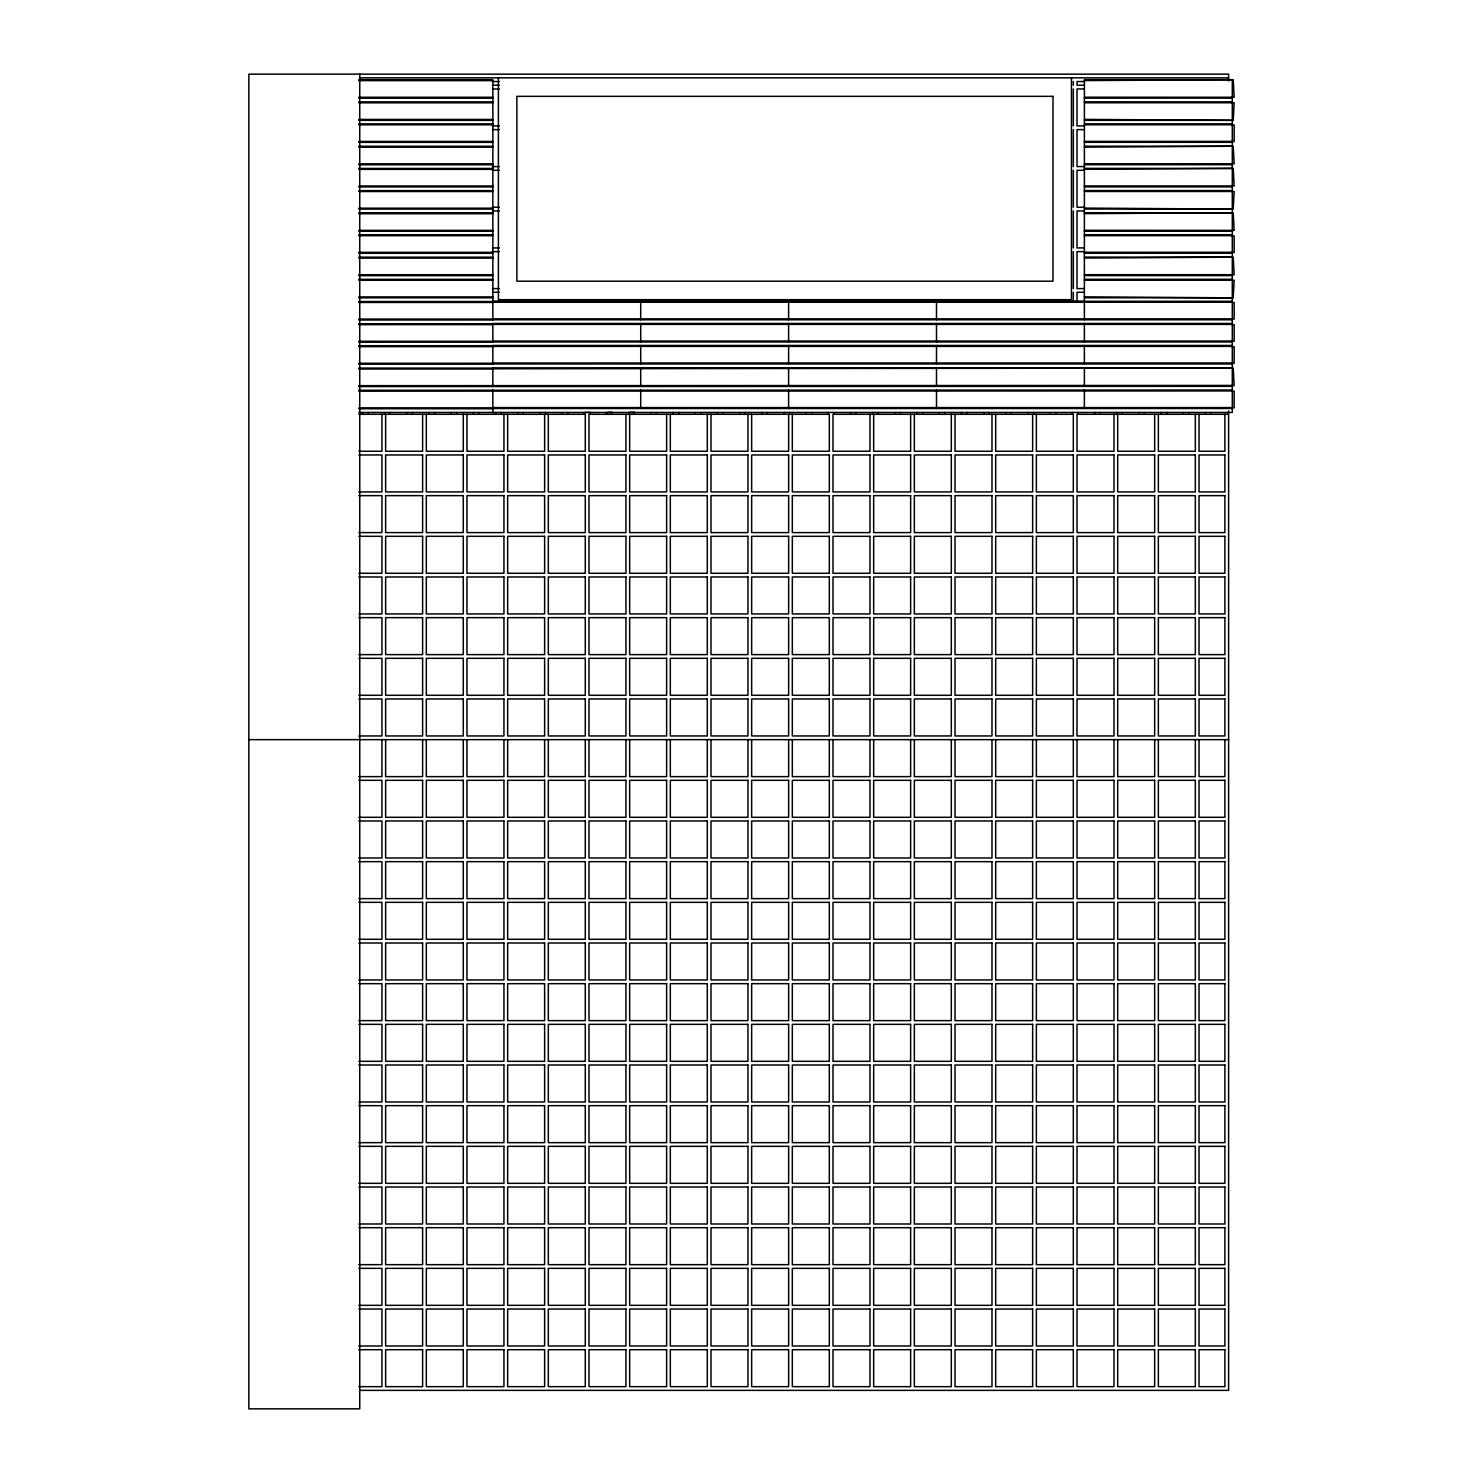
<?xml version="1.0" encoding="UTF-8"?>
<svg xmlns="http://www.w3.org/2000/svg" width="1483" height="1483" viewBox="0 0 1483 1483"><rect width="100%" height="100%" fill="white"/><g stroke="black" fill="none" stroke-linecap="round" stroke-linejoin="round"><path stroke-width="1.5" d="M1232.299 102.809L1234.153 102.809L1233.226 120.364L1084.407 119.4M1232.299 124.98L1234.153 124.98L1234.153 141.627L1232.299 141.627M1232.299 191.529L1234.153 191.529L1233.226 209.103L1084.407 208.102M1232.317 235.908L1234.153 235.908L1234.153 252.536L1232.317 252.536M1232.299 280.268L1234.153 280.268L1233.226 297.842L1084.407 296.841M1232.317 302.458L1234.153 302.458L1234.153 319.086L1232.317 319.086M1232.299 324.629L1234.153 324.629L1234.153 341.275L1232.299 341.275M1232.299 346.818L1234.153 346.818L1234.153 363.465L1232.299 363.465M1232.317 391.178L1234.153 391.178L1234.153 407.825L1232.317 407.825M589.9 412.441L589.9 414.295M368.081 412.459L368.081 414.295M362.538 414.295L362.538 412.441M390.251 412.441L390.251 414.295M412.441 412.441L412.441 414.295M406.898 414.295L406.898 412.441M434.63 412.441L434.63 414.295M429.088 414.295L429.088 412.441M456.801 412.441L456.801 414.295M451.258 414.295L451.258 412.441M478.99 412.441L478.99 414.295M473.448 414.295L473.448 412.441M501.18 412.441L501.18 414.295M495.637 414.295L495.637 412.441M523.351 412.441L523.351 414.295M517.808 414.295L517.808 412.441M545.54 412.441L545.54 414.295L585.284 414.295L585.284 451.258L548.321 451.258L548.321 414.295M539.997 414.295L539.997 412.441M567.729 412.441L567.729 414.295M562.187 414.295L562.187 412.441M584.358 414.295L584.358 412.441M612.09 412.441L612.09 414.295M606.547 414.295L606.547 412.441M634.279 412.441L634.279 414.295M656.45 412.441L656.45 414.295M650.926 414.295L650.926 412.441M678.639 412.441L678.639 414.295M673.097 414.295L673.097 412.441M700.829 412.459L700.829 414.295M695.286 414.295L695.286 412.441M723 412.441L723 414.295M717.475 414.295L717.475 412.459M745.189 412.441L745.189 414.295M739.646 414.295L739.646 412.441M767.378 412.441L767.378 414.295M761.836 414.295L761.836 412.441M789.568 412.441L789.568 414.295L829.312 414.295L829.312 451.258L792.33 451.258L792.33 414.295M784.006 414.295L784.006 412.441M811.739 412.441L811.739 414.295M806.196 414.295L806.196 412.441M833.928 412.441L833.928 414.295M828.385 414.295L828.385 412.441M856.117 412.441L856.117 414.295M850.556 414.295L850.556 412.441M878.307 412.441L878.307 414.295M900.478 412.441L900.478 414.295M894.935 414.295L894.935 412.441M922.667 412.441L922.667 414.295M917.106 414.295L917.106 412.441M944.838 412.441L944.838 414.295M939.295 414.295L939.295 412.441M967.027 412.441L967.027 414.295M961.485 414.295L961.485 412.441M989.198 412.441L989.198 414.295M983.674 414.295L983.674 412.441M1011.387 412.441L1011.387 414.295M1005.845 414.295L1005.845 412.441M1033.577 412.459L1033.577 414.295L1073.321 414.295L1073.321 451.258L1036.357 451.258L1036.357 414.295M1028.034 414.295L1028.034 412.441M1055.748 412.441L1055.748 414.295M1050.224 414.295L1050.224 412.459M1077.937 412.441L1077.937 414.295M1072.394 414.295L1072.394 412.441M1100.126 412.441L1100.126 414.295M1094.584 414.295L1094.584 412.441M1122.316 412.441L1122.316 414.295M1144.505 412.441L1144.505 414.295M1138.944 414.295L1138.944 412.441M1166.676 412.441L1166.676 414.295M1161.133 414.295L1161.133 412.441M1188.865 412.441L1188.865 414.295M1183.304 414.295L1183.304 412.441M1211.055 412.441L1211.055 414.295M1205.494 414.295L1205.494 412.441M585.284 412.441L589.752 412.441M607.604 412.385L612.071 412.367M629.923 412.311L634.39 412.311M359.757 77.839L1228.61 77.839M358.83 79.693L492.857 79.693L492.857 319.976L358.83 320.013M358.83 80.62L492.857 80.62M1084.407 80.583L1233.226 79.693L1234.153 97.266L1084.407 97.211M492.393 81.546L499.326 81.546M1083.943 81.546L1077.01 81.546L1077.01 85.235L1083.943 85.235M492.393 85.235L499.326 85.235M492.393 88.943L499.326 88.943M1083.943 88.943L1077.01 88.943L1077.01 125.907L1083.943 125.907M358.83 97.266L492.857 97.266M358.83 98.175L492.857 98.175M1084.407 98.138L1232.299 98.138M358.83 101.882L492.857 101.882M1084.407 101.826L1232.299 101.826M358.83 102.809L492.857 102.809M1084.407 102.753L1232.299 102.753M358.83 119.437L492.857 119.437M358.83 120.364L492.857 120.364M1084.407 120.327L1232.299 120.327M358.83 123.868L492.857 123.868M1084.407 123.831L1232.299 123.831M358.83 124.794L492.857 124.794M1084.407 124.757L1232.299 124.757M492.393 125.907L499.326 125.907M492.393 129.614L499.326 129.614M1083.943 129.614L1077.01 129.614L1077.01 166.578L1083.943 166.578M358.83 141.441L492.857 141.441M1084.407 141.386L1232.299 141.386M358.83 142.349L492.857 142.349M1084.407 142.312L1232.299 142.312M1084.425 146.224L1232.299 146.224M358.83 146.261L492.857 146.261M1084.425 147.151L1233.226 146.242L1234.153 163.816L1084.425 163.779M358.83 147.188L492.857 147.188M358.83 163.834L492.857 163.834M358.83 164.761L492.857 164.761M1084.425 164.706L1232.299 164.706M492.393 166.578L499.326 166.578M358.83 168.432L492.857 168.432M1084.407 168.376L1232.299 168.376M358.83 169.359L492.857 169.359M1084.407 169.303L1233.226 168.432L1234.153 185.987L1232.299 185.987M492.393 170.285L499.326 170.285M1083.943 170.285L1077.01 170.285L1077.01 207.249L1083.943 207.249M358.83 185.987L492.857 185.987M1084.407 185.95L1232.299 185.95M358.83 186.914L492.857 186.914M1084.407 186.877L1232.299 186.877M358.83 190.621L492.857 190.621M1084.407 190.547L1232.299 190.547M358.83 191.529L492.857 191.529M1084.407 191.474L1232.299 191.474M492.393 207.249L499.326 207.249M358.83 208.176L492.857 208.176M358.83 209.103L492.857 209.103M1084.407 209.029L1232.299 209.029M492.393 210.957L499.326 210.957M1083.943 210.957L1077.01 210.957L1077.01 247.921L1083.943 247.921M358.83 212.792L492.857 212.792M1084.407 212.736L1232.299 212.736M358.83 213.719L492.857 213.719M1084.407 213.645L1233.226 212.792L1234.153 230.366L1084.407 230.291M358.83 230.366L492.857 230.366M358.83 231.274L492.857 231.274M1084.407 231.218L1232.299 231.218M358.83 234.796L492.857 234.796M1084.407 234.722L1232.299 234.722M358.83 235.704L492.857 235.704M1084.407 235.649L1232.299 235.649M492.393 247.921L499.326 247.921M492.393 251.609L499.326 251.609M1083.943 251.609L1077.01 251.609L1077.01 288.592L1083.943 288.592M358.83 252.351L492.857 252.351M1084.407 252.277L1232.299 252.277M358.83 253.278L492.857 253.278M1084.407 253.204L1232.299 253.204M1084.425 257.115L1232.299 257.115M358.83 257.189L492.857 257.189M1084.425 258.042L1233.226 257.171L1234.153 274.726L1232.299 274.726M358.83 258.116L492.857 258.116M358.83 274.744L492.857 274.744M1084.425 274.689L1232.299 274.689M358.83 275.671L492.857 275.671M1084.425 275.597L1232.299 275.597M358.83 279.342L492.857 279.342M1084.407 279.286L1232.299 279.286M358.83 280.268L492.857 280.268M1084.407 280.213L1232.299 280.213M492.393 288.592L499.326 288.592M492.393 292.281L499.326 292.281M1083.943 292.281L1077.01 292.281L1077.01 301.531M358.83 296.915L492.857 296.915M358.83 297.823L492.857 297.823M1084.407 297.768L1232.299 297.768M492.819 301.29L1232.262 301.29M358.83 301.531L1084.407 301.531M492.819 302.217L1232.262 302.217M358.83 302.458L492.857 302.458M492.819 318.845L1232.262 318.845M358.83 319.086L492.857 319.086M492.819 319.772L1232.262 319.772M1232.262 323.479L492.819 323.479L492.857 342.165L358.83 342.202M358.83 323.72L492.857 323.72M492.819 324.388L1232.262 324.388M358.83 324.629L492.857 324.629M492.819 341.034L1232.262 341.034M358.83 341.275L492.857 341.275M492.819 341.961L1232.262 341.961M1232.262 345.465L492.819 345.465L492.857 364.151L358.83 364.188M358.83 345.706L492.857 345.706M492.819 346.392L1232.262 346.392M358.83 346.633L492.857 346.633M492.819 363.02L1232.262 363.02M358.83 363.261L492.857 363.261M492.819 363.947L1232.262 363.947M1232.262 367.858L492.819 367.858L492.857 386.562M358.83 368.099L492.857 368.099M492.819 368.785L1233.226 368.081L1234.153 385.654L1232.299 385.654M358.83 369.026L492.857 369.026M358.83 385.673L1232.262 385.432M358.83 386.581L1232.262 386.34M358.83 390.27L1232.262 390.029M358.83 391.178L1232.262 390.937M492.819 407.584L1232.262 407.584M358.83 407.825L492.857 407.825M492.819 408.511L1232.262 408.511M358.83 408.752L492.857 408.752M358.867 412.441L1232.299 412.441L1232.299 79.674L1084.407 79.656L1084.37 319.735M358.83 414.295L384.709 414.295L384.709 412.459M358.83 451.258L381.947 451.258L381.947 414.295M358.83 454.966L381.947 454.966L381.947 491.93L358.83 491.93M358.83 495.637L381.947 495.637L381.947 532.601L358.83 532.601M358.83 536.308L381.947 536.308L381.947 573.272L358.83 573.272M358.83 576.98L381.947 576.98L381.947 613.943L358.83 613.943M358.83 617.651L381.947 617.651L381.947 654.615L358.83 654.615M358.83 658.304L381.947 658.304L381.947 695.286L358.83 695.286M358.83 698.975L381.947 698.975L381.947 735.957L358.83 735.957M248.847 739.646L1228.61 739.646M358.83 776.629L381.947 776.629L381.947 739.646M358.83 780.318L381.947 780.318L381.947 817.3L358.83 817.3M358.83 820.989L381.947 820.989L381.947 857.971L358.83 857.971M358.83 861.66L381.947 861.66L381.947 898.624L358.83 898.624M358.83 902.331L381.947 902.331L381.947 939.295L358.83 939.295M358.83 943.003L381.947 943.003L381.947 979.966L358.83 979.966M358.83 983.674L381.947 983.674L381.947 1020.638L358.83 1020.638M358.83 1024.345L381.947 1024.345L381.947 1061.309L358.83 1061.309M358.83 1065.016L381.947 1065.016L381.947 1101.98L358.83 1101.98M358.83 1105.669L381.947 1105.669L381.947 1142.651L358.83 1142.651M358.83 1146.34L381.947 1146.34L381.947 1183.323L358.83 1183.323M358.83 1187.012L381.947 1187.012L381.947 1223.994L358.83 1223.994M358.83 1227.683L381.947 1227.683L381.947 1264.665L358.83 1264.665M358.83 1268.354L381.947 1268.354L381.947 1305.337L358.83 1305.337M358.83 1309.026L381.947 1309.026L381.947 1345.989L358.83 1345.989M358.83 1349.697L381.947 1349.697L381.947 1386.661L358.83 1386.661M359.813 1390.368L1228.61 1390.368L1228.61 411.069M1227.683 412.441L1227.683 414.295L1117.681 414.295L1117.681 451.258L1154.664 451.258L1154.664 414.295M1116.773 412.441L1116.773 414.295L1077.01 414.295L1077.01 451.258L1113.993 451.258L1113.993 414.295M872.745 412.441L872.745 414.295L833.001 414.295L833.001 451.258L869.983 451.258L869.983 414.295M628.736 412.441L628.736 414.295L588.992 414.295L588.992 451.258L625.956 451.258L625.956 414.295M1228.61 81.083L1228.61 74.15L248.847 74.15L248.847 1408.85L359.757 1408.85L359.757 74.15M1224.902 414.295L1224.902 451.258L1199.024 451.258L1199.024 414.295M1224.902 739.646L1224.902 776.629L1199.024 776.629L1199.024 739.646M1195.335 414.295L1195.335 451.258L1158.353 451.258L1158.353 414.295M1195.335 739.646L1195.335 776.629L1158.353 776.629L1158.353 739.646M1154.664 739.646L1154.664 776.629L1117.681 776.629L1117.681 739.646M1113.993 739.646L1113.993 776.629L1077.01 776.629L1077.01 739.646M1084.37 323.498L1084.37 341.924M1084.37 345.502L1084.37 363.91M1084.388 367.895L1084.388 386.322M1084.37 390.048L1084.37 408.474M1073.321 81.546L1073.321 85.235M1073.321 88.943L1073.321 125.907M1073.321 129.614L1073.321 166.578M1073.321 170.285L1073.321 207.249M1073.321 210.957L1073.321 247.921M1073.321 251.609L1073.321 288.592M1073.321 292.281L1073.321 301.531M1073.321 739.646L1073.321 776.629L1036.357 776.629L1036.357 739.646M1071.467 77.839L1071.467 299.677L498.399 299.677L498.399 77.839M1032.65 739.646L1032.65 776.629L995.686 776.629L995.686 739.646M995.686 414.295L995.686 451.258L1032.65 451.258L1032.65 414.295L873.672 414.295L873.672 451.258L910.636 451.258L910.636 414.295M991.979 414.295L991.979 451.258L955.015 451.258L955.015 414.295M991.979 739.646L991.979 776.629L955.015 776.629L955.015 739.646M951.307 414.295L951.307 451.258L914.344 451.258L914.344 414.295M951.307 739.646L951.307 776.629L914.344 776.629L914.344 739.646M936.496 301.327L936.496 319.735M936.496 323.498L936.496 341.924M936.496 345.502L936.496 363.91M936.496 367.895L936.496 386.322M936.496 390.048L936.496 408.474M910.636 739.646L910.636 776.629L873.672 776.629L873.672 739.646M869.983 739.646L869.983 776.629L833.001 776.629L833.001 739.646M829.312 739.646L829.312 776.629L792.33 776.629L792.33 739.646M788.604 301.327L788.604 319.735M788.604 323.498L788.604 341.924M788.604 345.502L788.604 363.91M788.604 367.895L788.604 386.322M788.604 390.048L788.604 408.474M788.641 739.646L788.641 776.629L751.659 776.629L751.659 739.646M751.659 414.295L751.659 451.258L788.641 451.258L788.641 414.295L629.663 414.295L629.663 451.258L666.627 451.258L666.627 414.295M747.97 414.295L747.97 451.258L710.987 451.258L710.987 414.295M747.97 739.646L747.97 776.629L710.987 776.629L710.987 739.646M707.298 414.295L707.298 451.258L670.316 451.258L670.316 414.295M707.298 739.646L707.298 776.629L670.316 776.629L670.316 739.646M666.627 739.646L666.627 776.629L629.663 776.629L629.663 739.646M640.712 301.327L640.712 319.735M640.712 323.498L640.712 341.924M640.712 345.502L640.712 363.91M640.712 367.895L640.712 386.322M640.712 390.048L640.712 408.474M625.956 739.646L625.956 776.629L588.992 776.629L588.992 739.646M585.284 739.646L585.284 776.629L548.321 776.629L548.321 739.646M544.613 739.646L544.613 776.629L507.649 776.629L507.649 739.646M507.649 414.295L507.649 451.258L544.613 451.258L544.613 414.295L385.636 414.295L385.636 451.258L422.618 451.258L422.618 414.295M503.942 414.295L503.942 451.258L466.978 451.258L466.978 414.295M503.942 739.646L503.942 776.629L466.978 776.629L466.978 739.646M492.819 390.048L492.857 412.645M463.271 414.295L463.271 451.258L426.307 451.258L426.307 414.295M463.271 739.646L463.271 776.629L426.307 776.629L426.307 739.646M422.618 739.646L422.618 776.629L385.636 776.629L385.636 739.646M1052.986 96.339L516.881 96.339L516.881 281.195L1052.986 281.195L1052.986 96.339M422.618 454.966L385.636 454.966L385.636 491.93L422.618 491.93L422.618 454.966M463.271 454.966L426.307 454.966L426.307 491.93L463.271 491.93L463.271 454.966M503.942 454.966L466.978 454.966L466.978 491.93L503.942 491.93L503.942 454.966M544.613 454.966L507.649 454.966L507.649 491.93L544.613 491.93L544.613 454.966M585.284 454.966L548.321 454.966L548.321 491.93L585.284 491.93L585.284 454.966M625.956 454.966L588.992 454.966L588.992 491.93L625.956 491.93L625.956 454.966M666.627 454.966L629.663 454.966L629.663 491.93L666.627 491.93L666.627 454.966M707.298 454.966L670.316 454.966L670.316 491.93L707.298 491.93L707.298 454.966M747.97 454.966L710.987 454.966L710.987 491.93L747.97 491.93L747.97 454.966M788.641 454.966L751.659 454.966L751.659 491.93L788.641 491.93L788.641 454.966M829.312 454.966L792.33 454.966L792.33 491.93L829.312 491.93L829.312 454.966M869.983 454.966L833.001 454.966L833.001 491.93L869.983 491.93L869.983 454.966M910.636 454.966L873.672 454.966L873.672 491.93L910.636 491.93L910.636 454.966M951.307 454.966L914.344 454.966L914.344 491.93L951.307 491.93L951.307 454.966M991.979 454.966L955.015 454.966L955.015 491.93L991.979 491.93L991.979 454.966M1032.65 454.966L995.686 454.966L995.686 491.93L1032.65 491.93L1032.65 454.966M1073.321 454.966L1036.357 454.966L1036.357 491.93L1073.321 491.93L1073.321 454.966M1113.993 454.966L1077.01 454.966L1077.01 491.93L1113.993 491.93L1113.993 454.966M1154.664 454.966L1117.681 454.966L1117.681 491.93L1154.664 491.93L1154.664 454.966M1195.335 454.966L1158.353 454.966L1158.353 491.93L1195.335 491.93L1195.335 454.966M1224.902 454.966L1199.024 454.966L1199.024 491.93L1224.902 491.93L1224.902 454.966M422.618 495.637L385.636 495.637L385.636 532.601L422.618 532.601L422.618 495.637M463.271 495.637L426.307 495.637L426.307 532.601L463.271 532.601L463.271 495.637M503.942 495.637L466.978 495.637L466.978 532.601L503.942 532.601L503.942 495.637M544.613 495.637L507.649 495.637L507.649 532.601L544.613 532.601L544.613 495.637M585.284 495.637L548.321 495.637L548.321 532.601L585.284 532.601L585.284 495.637M625.956 495.637L588.992 495.637L588.992 532.601L625.956 532.601L625.956 495.637M666.627 495.637L629.663 495.637L629.663 532.601L666.627 532.601L666.627 495.637M707.298 495.637L670.316 495.637L670.316 532.601L707.298 532.601L707.298 495.637M747.97 495.637L710.987 495.637L710.987 532.601L747.97 532.601L747.97 495.637M788.641 495.637L751.659 495.637L751.659 532.601L788.641 532.601L788.641 495.637M829.312 495.637L792.33 495.637L792.33 532.601L829.312 532.601L829.312 495.637M869.983 495.637L833.001 495.637L833.001 532.601L869.983 532.601L869.983 495.637M910.636 495.637L873.672 495.637L873.672 532.601L910.636 532.601L910.636 495.637M951.307 495.637L914.344 495.637L914.344 532.601L951.307 532.601L951.307 495.637M991.979 495.637L955.015 495.637L955.015 532.601L991.979 532.601L991.979 495.637M1032.65 495.637L995.686 495.637L995.686 532.601L1032.65 532.601L1032.65 495.637M1073.321 495.637L1036.357 495.637L1036.357 532.601L1073.321 532.601L1073.321 495.637M1113.993 495.637L1077.01 495.637L1077.01 532.601L1113.993 532.601L1113.993 495.637M1154.664 495.637L1117.681 495.637L1117.681 532.601L1154.664 532.601L1154.664 495.637M1195.335 495.637L1158.353 495.637L1158.353 532.601L1195.335 532.601L1195.335 495.637M1224.902 495.637L1199.024 495.637L1199.024 532.601L1224.902 532.601L1224.902 495.637M422.618 536.308L385.636 536.308L385.636 573.272L422.618 573.272L422.618 536.308M463.271 536.308L426.307 536.308L426.307 573.272L463.271 573.272L463.271 536.308M503.942 536.308L466.978 536.308L466.978 573.272L503.942 573.272L503.942 536.308M544.613 536.308L507.649 536.308L507.649 573.272L544.613 573.272L544.613 536.308M585.284 536.308L548.321 536.308L548.321 573.272L585.284 573.272L585.284 536.308M625.956 536.308L588.992 536.308L588.992 573.272L625.956 573.272L625.956 536.308M666.627 536.308L629.663 536.308L629.663 573.272L666.627 573.272L666.627 536.308M707.298 536.308L670.316 536.308L670.316 573.272L707.298 573.272L707.298 536.308M747.97 536.308L710.987 536.308L710.987 573.272L747.97 573.272L747.97 536.308M788.641 536.308L751.659 536.308L751.659 573.272L788.641 573.272L788.641 536.308M829.312 536.308L792.33 536.308L792.33 573.272L829.312 573.272L829.312 536.308M869.983 536.308L833.001 536.308L833.001 573.272L869.983 573.272L869.983 536.308M910.636 536.308L873.672 536.308L873.672 573.272L910.636 573.272L910.636 536.308M951.307 536.308L914.344 536.308L914.344 573.272L951.307 573.272L951.307 536.308M991.979 536.308L955.015 536.308L955.015 573.272L991.979 573.272L991.979 536.308M1032.65 536.308L995.686 536.308L995.686 573.272L1032.65 573.272L1032.65 536.308M1073.321 536.308L1036.357 536.308L1036.357 573.272L1073.321 573.272L1073.321 536.308M1113.993 536.308L1077.01 536.308L1077.01 573.272L1113.993 573.272L1113.993 536.308M1154.664 536.308L1117.681 536.308L1117.681 573.272L1154.664 573.272L1154.664 536.308M1195.335 536.308L1158.353 536.308L1158.353 573.272L1195.335 573.272L1195.335 536.308M1224.902 536.308L1199.024 536.308L1199.024 573.272L1224.902 573.272L1224.902 536.308M422.618 576.98L385.636 576.98L385.636 613.943L422.618 613.943L422.618 576.98M463.271 576.98L426.307 576.98L426.307 613.943L463.271 613.943L463.271 576.98M503.942 576.98L466.978 576.98L466.978 613.943L503.942 613.943L503.942 576.98M544.613 576.98L507.649 576.98L507.649 613.943L544.613 613.943L544.613 576.98M585.284 576.98L548.321 576.98L548.321 613.943L585.284 613.943L585.284 576.98M625.956 576.98L588.992 576.98L588.992 613.943L625.956 613.943L625.956 576.98M666.627 576.98L629.663 576.98L629.663 613.943L666.627 613.943L666.627 576.98M707.298 576.98L670.316 576.98L670.316 613.943L707.298 613.943L707.298 576.98M747.97 576.98L710.987 576.98L710.987 613.943L747.97 613.943L747.97 576.98M788.641 576.98L751.659 576.98L751.659 613.943L788.641 613.943L788.641 576.98M829.312 576.98L792.33 576.98L792.33 613.943L829.312 613.943L829.312 576.98M869.983 576.98L833.001 576.98L833.001 613.943L869.983 613.943L869.983 576.98M910.636 576.98L873.672 576.98L873.672 613.943L910.636 613.943L910.636 576.98M951.307 576.98L914.344 576.98L914.344 613.943L951.307 613.943L951.307 576.98M991.979 576.98L955.015 576.98L955.015 613.943L991.979 613.943L991.979 576.98M1032.65 576.98L995.686 576.98L995.686 613.943L1032.65 613.943L1032.65 576.98M1073.321 576.98L1036.357 576.98L1036.357 613.943L1073.321 613.943L1073.321 576.98M1113.993 576.98L1077.01 576.98L1077.01 613.943L1113.993 613.943L1113.993 576.98M1154.664 576.98L1117.681 576.98L1117.681 613.943L1154.664 613.943L1154.664 576.98M1195.335 576.98L1158.353 576.98L1158.353 613.943L1195.335 613.943L1195.335 576.98M1224.902 576.98L1199.024 576.98L1199.024 613.943L1224.902 613.943L1224.902 576.98M422.618 617.651L385.636 617.651L385.636 654.615L422.618 654.615L422.618 617.651M463.271 617.651L426.307 617.651L426.307 654.615L463.271 654.615L463.271 617.651M503.942 617.651L466.978 617.651L466.978 654.615L503.942 654.615L503.942 617.651M544.613 617.651L507.649 617.651L507.649 654.615L544.613 654.615L544.613 617.651M585.284 617.651L548.321 617.651L548.321 654.615L585.284 654.615L585.284 617.651M625.956 617.651L588.992 617.651L588.992 654.615L625.956 654.615L625.956 617.651M666.627 617.651L629.663 617.651L629.663 654.615L666.627 654.615L666.627 617.651M707.298 617.651L670.316 617.651L670.316 654.615L707.298 654.615L707.298 617.651M747.97 617.651L710.987 617.651L710.987 654.615L747.97 654.615L747.97 617.651M788.641 617.651L751.659 617.651L751.659 654.615L788.641 654.615L788.641 617.651M829.312 617.651L792.33 617.651L792.33 654.615L829.312 654.615L829.312 617.651M869.983 617.651L833.001 617.651L833.001 654.615L869.983 654.615L869.983 617.651M910.636 617.651L873.672 617.651L873.672 654.615L910.636 654.615L910.636 617.651M951.307 617.651L914.344 617.651L914.344 654.615L951.307 654.615L951.307 617.651M991.979 617.651L955.015 617.651L955.015 654.615L991.979 654.615L991.979 617.651M1032.65 617.651L995.686 617.651L995.686 654.615L1032.65 654.615L1032.65 617.651M1073.321 617.651L1036.357 617.651L1036.357 654.615L1073.321 654.615L1073.321 617.651M1113.993 617.651L1077.01 617.651L1077.01 654.615L1113.993 654.615L1113.993 617.651M1154.664 617.651L1117.681 617.651L1117.681 654.615L1154.664 654.615L1154.664 617.651M1195.335 617.651L1158.353 617.651L1158.353 654.615L1195.335 654.615L1195.335 617.651M1224.902 617.651L1199.024 617.651L1199.024 654.615L1224.902 654.615L1224.902 617.651M422.618 658.304L385.636 658.304L385.636 695.286L422.618 695.286L422.618 658.304M463.271 658.304L426.307 658.304L426.307 695.286L463.271 695.286L463.271 658.304M503.942 658.304L466.978 658.304L466.978 695.286L503.942 695.286L503.942 658.304M544.613 658.304L507.649 658.304L507.649 695.286L544.613 695.286L544.613 658.304M585.284 658.304L548.321 658.304L548.321 695.286L585.284 695.286L585.284 658.304M625.956 658.304L588.992 658.304L588.992 695.286L625.956 695.286L625.956 658.304M666.627 658.304L629.663 658.304L629.663 695.286L666.627 695.286L666.627 658.304M707.298 658.304L670.316 658.304L670.316 695.286L707.298 695.286L707.298 658.304M747.97 658.304L710.987 658.304L710.987 695.286L747.97 695.286L747.97 658.304M788.641 658.304L751.659 658.304L751.659 695.286L788.641 695.286L788.641 658.304M829.312 658.304L792.33 658.304L792.33 695.286L829.312 695.286L829.312 658.304M869.983 658.304L833.001 658.304L833.001 695.286L869.983 695.286L869.983 658.304M910.636 658.304L873.672 658.304L873.672 695.286L910.636 695.286L910.636 658.304M951.307 658.304L914.344 658.304L914.344 695.286L951.307 695.286L951.307 658.304M991.979 658.304L955.015 658.304L955.015 695.286L991.979 695.286L991.979 658.304M1032.65 658.304L995.686 658.304L995.686 695.286L1032.65 695.286L1032.65 658.304M1073.321 658.304L1036.357 658.304L1036.357 695.286L1073.321 695.286L1073.321 658.304M1113.993 658.304L1077.01 658.304L1077.01 695.286L1113.993 695.286L1113.993 658.304M1154.664 658.304L1117.681 658.304L1117.681 695.286L1154.664 695.286L1154.664 658.304M1195.335 658.304L1158.353 658.304L1158.353 695.286L1195.335 695.286L1195.335 658.304M1224.902 658.304L1199.024 658.304L1199.024 695.286L1224.902 695.286L1224.902 658.304M422.618 698.975L385.636 698.975L385.636 735.957L422.618 735.957L422.618 698.975M463.271 698.975L426.307 698.975L426.307 735.957L463.271 735.957L463.271 698.975M503.942 698.975L466.978 698.975L466.978 735.957L503.942 735.957L503.942 698.975M544.613 698.975L507.649 698.975L507.649 735.957L544.613 735.957L544.613 698.975M585.284 698.975L548.321 698.975L548.321 735.957L585.284 735.957L585.284 698.975M625.956 698.975L588.992 698.975L588.992 735.957L625.956 735.957L625.956 698.975M666.627 698.975L629.663 698.975L629.663 735.957L666.627 735.957L666.627 698.975M707.298 698.975L670.316 698.975L670.316 735.957L707.298 735.957L707.298 698.975M747.97 698.975L710.987 698.975L710.987 735.957L747.97 735.957L747.97 698.975M788.641 698.975L751.659 698.975L751.659 735.957L788.641 735.957L788.641 698.975M829.312 698.975L792.33 698.975L792.33 735.957L829.312 735.957L829.312 698.975M869.983 698.975L833.001 698.975L833.001 735.957L869.983 735.957L869.983 698.975M910.636 698.975L873.672 698.975L873.672 735.957L910.636 735.957L910.636 698.975M951.307 698.975L914.344 698.975L914.344 735.957L951.307 735.957L951.307 698.975M991.979 698.975L955.015 698.975L955.015 735.957L991.979 735.957L991.979 698.975M1032.65 698.975L995.686 698.975L995.686 735.957L1032.65 735.957L1032.65 698.975M1073.321 698.975L1036.357 698.975L1036.357 735.957L1073.321 735.957L1073.321 698.975M1113.993 698.975L1077.01 698.975L1077.01 735.957L1113.993 735.957L1113.993 698.975M1154.664 698.975L1117.681 698.975L1117.681 735.957L1154.664 735.957L1154.664 698.975M1195.335 698.975L1158.353 698.975L1158.353 735.957L1195.335 735.957L1195.335 698.975M1224.902 698.975L1199.024 698.975L1199.024 735.957L1224.902 735.957L1224.902 698.975M422.618 780.318L385.636 780.318L385.636 817.3L422.618 817.3L422.618 780.318M463.271 780.318L426.307 780.318L426.307 817.3L463.271 817.3L463.271 780.318M503.942 780.318L466.978 780.318L466.978 817.3L503.942 817.3L503.942 780.318M544.613 780.318L507.649 780.318L507.649 817.3L544.613 817.3L544.613 780.318M585.284 780.318L548.321 780.318L548.321 817.3L585.284 817.3L585.284 780.318M625.956 780.318L588.992 780.318L588.992 817.3L625.956 817.3L625.956 780.318M666.627 780.318L629.663 780.318L629.663 817.3L666.627 817.3L666.627 780.318M707.298 780.318L670.316 780.318L670.316 817.3L707.298 817.3L707.298 780.318M747.97 780.318L710.987 780.318L710.987 817.3L747.97 817.3L747.97 780.318M788.641 780.318L751.659 780.318L751.659 817.3L788.641 817.3L788.641 780.318M829.312 780.318L792.33 780.318L792.33 817.3L829.312 817.3L829.312 780.318M869.983 780.318L833.001 780.318L833.001 817.3L869.983 817.3L869.983 780.318M910.636 780.318L873.672 780.318L873.672 817.3L910.636 817.3L910.636 780.318M951.307 780.318L914.344 780.318L914.344 817.3L951.307 817.3L951.307 780.318M991.979 780.318L955.015 780.318L955.015 817.3L991.979 817.3L991.979 780.318M1032.65 780.318L995.686 780.318L995.686 817.3L1032.65 817.3L1032.65 780.318M1073.321 780.318L1036.357 780.318L1036.357 817.3L1073.321 817.3L1073.321 780.318M1113.993 780.318L1077.01 780.318L1077.01 817.3L1113.993 817.3L1113.993 780.318M1154.664 780.318L1117.681 780.318L1117.681 817.3L1154.664 817.3L1154.664 780.318M1195.335 780.318L1158.353 780.318L1158.353 817.3L1195.335 817.3L1195.335 780.318M1224.902 780.318L1199.024 780.318L1199.024 817.3L1224.902 817.3L1224.902 780.318M422.618 820.989L385.636 820.989L385.636 857.971L422.618 857.971L422.618 820.989M463.271 820.989L426.307 820.989L426.307 857.971L463.271 857.971L463.271 820.989M503.942 820.989L466.978 820.989L466.978 857.971L503.942 857.971L503.942 820.989M544.613 820.989L507.649 820.989L507.649 857.971L544.613 857.971L544.613 820.989M585.284 820.989L548.321 820.989L548.321 857.971L585.284 857.971L585.284 820.989M625.956 820.989L588.992 820.989L588.992 857.971L625.956 857.971L625.956 820.989M666.627 820.989L629.663 820.989L629.663 857.971L666.627 857.971L666.627 820.989M707.298 820.989L670.316 820.989L670.316 857.971L707.298 857.971L707.298 820.989M747.97 820.989L710.987 820.989L710.987 857.971L747.97 857.971L747.97 820.989M788.641 820.989L751.659 820.989L751.659 857.971L788.641 857.971L788.641 820.989M829.312 820.989L792.33 820.989L792.33 857.971L829.312 857.971L829.312 820.989M869.983 820.989L833.001 820.989L833.001 857.971L869.983 857.971L869.983 820.989M910.636 820.989L873.672 820.989L873.672 857.971L910.636 857.971L910.636 820.989M951.307 820.989L914.344 820.989L914.344 857.971L951.307 857.971L951.307 820.989M991.979 820.989L955.015 820.989L955.015 857.971L991.979 857.971L991.979 820.989M1032.65 820.989L995.686 820.989L995.686 857.971L1032.65 857.971L1032.65 820.989M1073.321 820.989L1036.357 820.989L1036.357 857.971L1073.321 857.971L1073.321 820.989M1113.993 820.989L1077.01 820.989L1077.01 857.971L1113.993 857.971L1113.993 820.989M1154.664 820.989L1117.681 820.989L1117.681 857.971L1154.664 857.971L1154.664 820.989M1195.335 820.989L1158.353 820.989L1158.353 857.971L1195.335 857.971L1195.335 820.989M1224.902 820.989L1199.024 820.989L1199.024 857.971L1224.902 857.971L1224.902 820.989M422.618 861.66L385.636 861.66L385.636 898.624L422.618 898.624L422.618 861.66M463.271 861.66L426.307 861.66L426.307 898.624L463.271 898.624L463.271 861.66M503.942 861.66L466.978 861.66L466.978 898.624L503.942 898.624L503.942 861.66M544.613 861.66L507.649 861.66L507.649 898.624L544.613 898.624L544.613 861.66M585.284 861.66L548.321 861.66L548.321 898.624L585.284 898.624L585.284 861.66M625.956 861.66L588.992 861.66L588.992 898.624L625.956 898.624L625.956 861.66M666.627 861.66L629.663 861.66L629.663 898.624L666.627 898.624L666.627 861.66M707.298 861.66L670.316 861.66L670.316 898.624L707.298 898.624L707.298 861.66M747.97 861.66L710.987 861.66L710.987 898.624L747.97 898.624L747.97 861.66M788.641 861.66L751.659 861.66L751.659 898.624L788.641 898.624L788.641 861.66M829.312 861.66L792.33 861.66L792.33 898.624L829.312 898.624L829.312 861.66M869.983 861.66L833.001 861.66L833.001 898.624L869.983 898.624L869.983 861.66M910.636 861.66L873.672 861.66L873.672 898.624L910.636 898.624L910.636 861.66M951.307 861.66L914.344 861.66L914.344 898.624L951.307 898.624L951.307 861.66M991.979 861.66L955.015 861.66L955.015 898.624L991.979 898.624L991.979 861.66M1032.65 861.66L995.686 861.66L995.686 898.624L1032.65 898.624L1032.65 861.66M1073.321 861.66L1036.357 861.66L1036.357 898.624L1073.321 898.624L1073.321 861.66M1113.993 861.66L1077.01 861.66L1077.01 898.624L1113.993 898.624L1113.993 861.66M1154.664 861.66L1117.681 861.66L1117.681 898.624L1154.664 898.624L1154.664 861.66M1195.335 861.66L1158.353 861.66L1158.353 898.624L1195.335 898.624L1195.335 861.66M1224.902 861.66L1199.024 861.66L1199.024 898.624L1224.902 898.624L1224.902 861.66M422.618 902.331L385.636 902.331L385.636 939.295L422.618 939.295L422.618 902.331M463.271 902.331L426.307 902.331L426.307 939.295L463.271 939.295L463.271 902.331M503.942 902.331L466.978 902.331L466.978 939.295L503.942 939.295L503.942 902.331M544.613 902.331L507.649 902.331L507.649 939.295L544.613 939.295L544.613 902.331M585.284 902.331L548.321 902.331L548.321 939.295L585.284 939.295L585.284 902.331M625.956 902.331L588.992 902.331L588.992 939.295L625.956 939.295L625.956 902.331M666.627 902.331L629.663 902.331L629.663 939.295L666.627 939.295L666.627 902.331M707.298 902.331L670.316 902.331L670.316 939.295L707.298 939.295L707.298 902.331M747.97 902.331L710.987 902.331L710.987 939.295L747.97 939.295L747.97 902.331M788.641 902.331L751.659 902.331L751.659 939.295L788.641 939.295L788.641 902.331M829.312 902.331L792.33 902.331L792.33 939.295L829.312 939.295L829.312 902.331M869.983 902.331L833.001 902.331L833.001 939.295L869.983 939.295L869.983 902.331M910.636 902.331L873.672 902.331L873.672 939.295L910.636 939.295L910.636 902.331M951.307 902.331L914.344 902.331L914.344 939.295L951.307 939.295L951.307 902.331M991.979 902.331L955.015 902.331L955.015 939.295L991.979 939.295L991.979 902.331M1032.65 902.331L995.686 902.331L995.686 939.295L1032.65 939.295L1032.65 902.331M1073.321 902.331L1036.357 902.331L1036.357 939.295L1073.321 939.295L1073.321 902.331M1113.993 902.331L1077.01 902.331L1077.01 939.295L1113.993 939.295L1113.993 902.331M1154.664 902.331L1117.681 902.331L1117.681 939.295L1154.664 939.295L1154.664 902.331M1195.335 902.331L1158.353 902.331L1158.353 939.295L1195.335 939.295L1195.335 902.331M1224.902 902.331L1199.024 902.331L1199.024 939.295L1224.902 939.295L1224.902 902.331M422.618 943.003L385.636 943.003L385.636 979.966L422.618 979.966L422.618 943.003M463.271 943.003L426.307 943.003L426.307 979.966L463.271 979.966L463.271 943.003M503.942 943.003L466.978 943.003L466.978 979.966L503.942 979.966L503.942 943.003M544.613 943.003L507.649 943.003L507.649 979.966L544.613 979.966L544.613 943.003M585.284 943.003L548.321 943.003L548.321 979.966L585.284 979.966L585.284 943.003M625.956 943.003L588.992 943.003L588.992 979.966L625.956 979.966L625.956 943.003M666.627 943.003L629.663 943.003L629.663 979.966L666.627 979.966L666.627 943.003M707.298 943.003L670.316 943.003L670.316 979.966L707.298 979.966L707.298 943.003M747.97 943.003L710.987 943.003L710.987 979.966L747.97 979.966L747.97 943.003M788.641 943.003L751.659 943.003L751.659 979.966L788.641 979.966L788.641 943.003M829.312 943.003L792.33 943.003L792.33 979.966L829.312 979.966L829.312 943.003M869.983 943.003L833.001 943.003L833.001 979.966L869.983 979.966L869.983 943.003M910.636 943.003L873.672 943.003L873.672 979.966L910.636 979.966L910.636 943.003M951.307 943.003L914.344 943.003L914.344 979.966L951.307 979.966L951.307 943.003M991.979 943.003L955.015 943.003L955.015 979.966L991.979 979.966L991.979 943.003M1032.65 943.003L995.686 943.003L995.686 979.966L1032.65 979.966L1032.65 943.003M1073.321 943.003L1036.357 943.003L1036.357 979.966L1073.321 979.966L1073.321 943.003M1113.993 943.003L1077.01 943.003L1077.01 979.966L1113.993 979.966L1113.993 943.003M1154.664 943.003L1117.681 943.003L1117.681 979.966L1154.664 979.966L1154.664 943.003M1195.335 943.003L1158.353 943.003L1158.353 979.966L1195.335 979.966L1195.335 943.003M1224.902 943.003L1199.024 943.003L1199.024 979.966L1224.902 979.966L1224.902 943.003M422.618 983.674L385.636 983.674L385.636 1020.638L422.618 1020.638L422.618 983.674M463.271 983.674L426.307 983.674L426.307 1020.638L463.271 1020.638L463.271 983.674M503.942 983.674L466.978 983.674L466.978 1020.638L503.942 1020.638L503.942 983.674M544.613 983.674L507.649 983.674L507.649 1020.638L544.613 1020.638L544.613 983.674M585.284 983.674L548.321 983.674L548.321 1020.638L585.284 1020.638L585.284 983.674M625.956 983.674L588.992 983.674L588.992 1020.638L625.956 1020.638L625.956 983.674M666.627 983.674L629.663 983.674L629.663 1020.638L666.627 1020.638L666.627 983.674M707.298 983.674L670.316 983.674L670.316 1020.638L707.298 1020.638L707.298 983.674M747.97 983.674L710.987 983.674L710.987 1020.638L747.97 1020.638L747.97 983.674M788.641 983.674L751.659 983.674L751.659 1020.638L788.641 1020.638L788.641 983.674M829.312 983.674L792.33 983.674L792.33 1020.638L829.312 1020.638L829.312 983.674M869.983 983.674L833.001 983.674L833.001 1020.638L869.983 1020.638L869.983 983.674M910.636 983.674L873.672 983.674L873.672 1020.638L910.636 1020.638L910.636 983.674M951.307 983.674L914.344 983.674L914.344 1020.638L951.307 1020.638L951.307 983.674M991.979 983.674L955.015 983.674L955.015 1020.638L991.979 1020.638L991.979 983.674M1032.65 983.674L995.686 983.674L995.686 1020.638L1032.65 1020.638L1032.65 983.674M1073.321 983.674L1036.357 983.674L1036.357 1020.638L1073.321 1020.638L1073.321 983.674M1113.993 983.674L1077.01 983.674L1077.01 1020.638L1113.993 1020.638L1113.993 983.674M1154.664 983.674L1117.681 983.674L1117.681 1020.638L1154.664 1020.638L1154.664 983.674M1195.335 983.674L1158.353 983.674L1158.353 1020.638L1195.335 1020.638L1195.335 983.674M1224.902 983.674L1199.024 983.674L1199.024 1020.638L1224.902 1020.638L1224.902 983.674M422.618 1024.345L385.636 1024.345L385.636 1061.309L422.618 1061.309L422.618 1024.345M463.271 1024.345L426.307 1024.345L426.307 1061.309L463.271 1061.309L463.271 1024.345M503.942 1024.345L466.978 1024.345L466.978 1061.309L503.942 1061.309L503.942 1024.345M544.613 1024.345L507.649 1024.345L507.649 1061.309L544.613 1061.309L544.613 1024.345M585.284 1024.345L548.321 1024.345L548.321 1061.309L585.284 1061.309L585.284 1024.345M625.956 1024.345L588.992 1024.345L588.992 1061.309L625.956 1061.309L625.956 1024.345M666.627 1024.345L629.663 1024.345L629.663 1061.309L666.627 1061.309L666.627 1024.345M707.298 1024.345L670.316 1024.345L670.316 1061.309L707.298 1061.309L707.298 1024.345M747.97 1024.345L710.987 1024.345L710.987 1061.309L747.97 1061.309L747.97 1024.345M788.641 1024.345L751.659 1024.345L751.659 1061.309L788.641 1061.309L788.641 1024.345M829.312 1024.345L792.33 1024.345L792.33 1061.309L829.312 1061.309L829.312 1024.345M869.983 1024.345L833.001 1024.345L833.001 1061.309L869.983 1061.309L869.983 1024.345M910.636 1024.345L873.672 1024.345L873.672 1061.309L910.636 1061.309L910.636 1024.345M951.307 1024.345L914.344 1024.345L914.344 1061.309L951.307 1061.309L951.307 1024.345M991.979 1024.345L955.015 1024.345L955.015 1061.309L991.979 1061.309L991.979 1024.345M1032.65 1024.345L995.686 1024.345L995.686 1061.309L1032.65 1061.309L1032.65 1024.345M1073.321 1024.345L1036.357 1024.345L1036.357 1061.309L1073.321 1061.309L1073.321 1024.345M1113.993 1024.345L1077.01 1024.345L1077.01 1061.309L1113.993 1061.309L1113.993 1024.345M1154.664 1024.345L1117.681 1024.345L1117.681 1061.309L1154.664 1061.309L1154.664 1024.345M1195.335 1024.345L1158.353 1024.345L1158.353 1061.309L1195.335 1061.309L1195.335 1024.345M1224.902 1024.345L1199.024 1024.345L1199.024 1061.309L1224.902 1061.309L1224.902 1024.345M422.618 1065.016L385.636 1065.016L385.636 1101.98L422.618 1101.98L422.618 1065.016M463.271 1065.016L426.307 1065.016L426.307 1101.98L463.271 1101.98L463.271 1065.016M503.942 1065.016L466.978 1065.016L466.978 1101.98L503.942 1101.98L503.942 1065.016M544.613 1065.016L507.649 1065.016L507.649 1101.98L544.613 1101.98L544.613 1065.016M585.284 1065.016L548.321 1065.016L548.321 1101.98L585.284 1101.98L585.284 1065.016M625.956 1065.016L588.992 1065.016L588.992 1101.98L625.956 1101.98L625.956 1065.016M666.627 1065.016L629.663 1065.016L629.663 1101.98L666.627 1101.98L666.627 1065.016M707.298 1065.016L670.316 1065.016L670.316 1101.98L707.298 1101.98L707.298 1065.016M747.97 1065.016L710.987 1065.016L710.987 1101.98L747.97 1101.98L747.97 1065.016M788.641 1065.016L751.659 1065.016L751.659 1101.98L788.641 1101.98L788.641 1065.016M829.312 1065.016L792.33 1065.016L792.33 1101.98L829.312 1101.98L829.312 1065.016M869.983 1065.016L833.001 1065.016L833.001 1101.98L869.983 1101.98L869.983 1065.016M910.636 1065.016L873.672 1065.016L873.672 1101.98L910.636 1101.98L910.636 1065.016M951.307 1065.016L914.344 1065.016L914.344 1101.98L951.307 1101.98L951.307 1065.016M991.979 1065.016L955.015 1065.016L955.015 1101.98L991.979 1101.98L991.979 1065.016M1032.65 1065.016L995.686 1065.016L995.686 1101.98L1032.65 1101.98L1032.65 1065.016M1073.321 1065.016L1036.357 1065.016L1036.357 1101.98L1073.321 1101.98L1073.321 1065.016M1113.993 1065.016L1077.01 1065.016L1077.01 1101.98L1113.993 1101.98L1113.993 1065.016M1154.664 1065.016L1117.681 1065.016L1117.681 1101.98L1154.664 1101.98L1154.664 1065.016M1195.335 1065.016L1158.353 1065.016L1158.353 1101.98L1195.335 1101.98L1195.335 1065.016M1224.902 1065.016L1199.024 1065.016L1199.024 1101.98L1224.902 1101.98L1224.902 1065.016M422.618 1105.669L385.636 1105.669L385.636 1142.651L422.618 1142.651L422.618 1105.669M463.271 1105.669L426.307 1105.669L426.307 1142.651L463.271 1142.651L463.271 1105.669M503.942 1105.669L466.978 1105.669L466.978 1142.651L503.942 1142.651L503.942 1105.669M544.613 1105.669L507.649 1105.669L507.649 1142.651L544.613 1142.651L544.613 1105.669M585.284 1105.669L548.321 1105.669L548.321 1142.651L585.284 1142.651L585.284 1105.669M625.956 1105.669L588.992 1105.669L588.992 1142.651L625.956 1142.651L625.956 1105.669M666.627 1105.669L629.663 1105.669L629.663 1142.651L666.627 1142.651L666.627 1105.669M707.298 1105.669L670.316 1105.669L670.316 1142.651L707.298 1142.651L707.298 1105.669M747.97 1105.669L710.987 1105.669L710.987 1142.651L747.97 1142.651L747.97 1105.669M788.641 1105.669L751.659 1105.669L751.659 1142.651L788.641 1142.651L788.641 1105.669M829.312 1105.669L792.33 1105.669L792.33 1142.651L829.312 1142.651L829.312 1105.669M869.983 1105.669L833.001 1105.669L833.001 1142.651L869.983 1142.651L869.983 1105.669M910.636 1105.669L873.672 1105.669L873.672 1142.651L910.636 1142.651L910.636 1105.669M951.307 1105.669L914.344 1105.669L914.344 1142.651L951.307 1142.651L951.307 1105.669M991.979 1105.669L955.015 1105.669L955.015 1142.651L991.979 1142.651L991.979 1105.669M1032.65 1105.669L995.686 1105.669L995.686 1142.651L1032.65 1142.651L1032.65 1105.669M1073.321 1105.669L1036.357 1105.669L1036.357 1142.651L1073.321 1142.651L1073.321 1105.669M1113.993 1105.669L1077.01 1105.669L1077.01 1142.651L1113.993 1142.651L1113.993 1105.669M1154.664 1105.669L1117.681 1105.669L1117.681 1142.651L1154.664 1142.651L1154.664 1105.669M1195.335 1105.669L1158.353 1105.669L1158.353 1142.651L1195.335 1142.651L1195.335 1105.669M1224.902 1105.669L1199.024 1105.669L1199.024 1142.651L1224.902 1142.651L1224.902 1105.669M422.618 1146.34L385.636 1146.34L385.636 1183.323L422.618 1183.323L422.618 1146.34M463.271 1146.34L426.307 1146.34L426.307 1183.323L463.271 1183.323L463.271 1146.34M503.942 1146.34L466.978 1146.34L466.978 1183.323L503.942 1183.323L503.942 1146.34M544.613 1146.34L507.649 1146.34L507.649 1183.323L544.613 1183.323L544.613 1146.34M585.284 1146.34L548.321 1146.34L548.321 1183.323L585.284 1183.323L585.284 1146.34M625.956 1146.34L588.992 1146.34L588.992 1183.323L625.956 1183.323L625.956 1146.34M666.627 1146.34L629.663 1146.34L629.663 1183.323L666.627 1183.323L666.627 1146.34M707.298 1146.34L670.316 1146.34L670.316 1183.323L707.298 1183.323L707.298 1146.34M747.97 1146.34L710.987 1146.34L710.987 1183.323L747.97 1183.323L747.97 1146.34M788.641 1146.34L751.659 1146.34L751.659 1183.323L788.641 1183.323L788.641 1146.34M829.312 1146.34L792.33 1146.34L792.33 1183.323L829.312 1183.323L829.312 1146.34M869.983 1146.34L833.001 1146.34L833.001 1183.323L869.983 1183.323L869.983 1146.34M910.636 1146.34L873.672 1146.34L873.672 1183.323L910.636 1183.323L910.636 1146.34M951.307 1146.34L914.344 1146.34L914.344 1183.323L951.307 1183.323L951.307 1146.34M991.979 1146.34L955.015 1146.34L955.015 1183.323L991.979 1183.323L991.979 1146.34M1032.65 1146.34L995.686 1146.34L995.686 1183.323L1032.65 1183.323L1032.65 1146.34M1073.321 1146.34L1036.357 1146.34L1036.357 1183.323L1073.321 1183.323L1073.321 1146.34M1113.993 1146.34L1077.01 1146.34L1077.01 1183.323L1113.993 1183.323L1113.993 1146.34M1154.664 1146.34L1117.681 1146.34L1117.681 1183.323L1154.664 1183.323L1154.664 1146.34M1195.335 1146.34L1158.353 1146.34L1158.353 1183.323L1195.335 1183.323L1195.335 1146.34M1224.902 1146.34L1199.024 1146.34L1199.024 1183.323L1224.902 1183.323L1224.902 1146.34M422.618 1187.012L385.636 1187.012L385.636 1223.994L422.618 1223.994L422.618 1187.012M463.271 1187.012L426.307 1187.012L426.307 1223.994L463.271 1223.994L463.271 1187.012M503.942 1187.012L466.978 1187.012L466.978 1223.994L503.942 1223.994L503.942 1187.012M544.613 1187.012L507.649 1187.012L507.649 1223.994L544.613 1223.994L544.613 1187.012M585.284 1187.012L548.321 1187.012L548.321 1223.994L585.284 1223.994L585.284 1187.012M625.956 1187.012L588.992 1187.012L588.992 1223.994L625.956 1223.994L625.956 1187.012M666.627 1187.012L629.663 1187.012L629.663 1223.994L666.627 1223.994L666.627 1187.012M707.298 1187.012L670.316 1187.012L670.316 1223.994L707.298 1223.994L707.298 1187.012M747.97 1187.012L710.987 1187.012L710.987 1223.994L747.97 1223.994L747.97 1187.012M788.641 1187.012L751.659 1187.012L751.659 1223.994L788.641 1223.994L788.641 1187.012M829.312 1187.012L792.33 1187.012L792.33 1223.994L829.312 1223.994L829.312 1187.012M869.983 1187.012L833.001 1187.012L833.001 1223.994L869.983 1223.994L869.983 1187.012M910.636 1187.012L873.672 1187.012L873.672 1223.994L910.636 1223.994L910.636 1187.012M951.307 1187.012L914.344 1187.012L914.344 1223.994L951.307 1223.994L951.307 1187.012M991.979 1187.012L955.015 1187.012L955.015 1223.994L991.979 1223.994L991.979 1187.012M1032.65 1187.012L995.686 1187.012L995.686 1223.994L1032.65 1223.994L1032.65 1187.012M1073.321 1187.012L1036.357 1187.012L1036.357 1223.994L1073.321 1223.994L1073.321 1187.012M1113.993 1187.012L1077.01 1187.012L1077.01 1223.994L1113.993 1223.994L1113.993 1187.012M1154.664 1187.012L1117.681 1187.012L1117.681 1223.994L1154.664 1223.994L1154.664 1187.012M1195.335 1187.012L1158.353 1187.012L1158.353 1223.994L1195.335 1223.994L1195.335 1187.012M1224.902 1187.012L1199.024 1187.012L1199.024 1223.994L1224.902 1223.994L1224.902 1187.012M422.618 1227.683L385.636 1227.683L385.636 1264.665L422.618 1264.665L422.618 1227.683M463.271 1227.683L426.307 1227.683L426.307 1264.665L463.271 1264.665L463.271 1227.683M503.942 1227.683L466.978 1227.683L466.978 1264.665L503.942 1264.665L503.942 1227.683M544.613 1227.683L507.649 1227.683L507.649 1264.665L544.613 1264.665L544.613 1227.683M585.284 1227.683L548.321 1227.683L548.321 1264.665L585.284 1264.665L585.284 1227.683M625.956 1227.683L588.992 1227.683L588.992 1264.665L625.956 1264.665L625.956 1227.683M666.627 1227.683L629.663 1227.683L629.663 1264.665L666.627 1264.665L666.627 1227.683M707.298 1227.683L670.316 1227.683L670.316 1264.665L707.298 1264.665L707.298 1227.683M747.97 1227.683L710.987 1227.683L710.987 1264.665L747.97 1264.665L747.97 1227.683M788.641 1227.683L751.659 1227.683L751.659 1264.665L788.641 1264.665L788.641 1227.683M829.312 1227.683L792.33 1227.683L792.33 1264.665L829.312 1264.665L829.312 1227.683M869.983 1227.683L833.001 1227.683L833.001 1264.665L869.983 1264.665L869.983 1227.683M910.636 1227.683L873.672 1227.683L873.672 1264.665L910.636 1264.665L910.636 1227.683M951.307 1227.683L914.344 1227.683L914.344 1264.665L951.307 1264.665L951.307 1227.683M991.979 1227.683L955.015 1227.683L955.015 1264.665L991.979 1264.665L991.979 1227.683M1032.65 1227.683L995.686 1227.683L995.686 1264.665L1032.65 1264.665L1032.65 1227.683M1073.321 1227.683L1036.357 1227.683L1036.357 1264.665L1073.321 1264.665L1073.321 1227.683M1113.993 1227.683L1077.01 1227.683L1077.01 1264.665L1113.993 1264.665L1113.993 1227.683M1154.664 1227.683L1117.681 1227.683L1117.681 1264.665L1154.664 1264.665L1154.664 1227.683M1195.335 1227.683L1158.353 1227.683L1158.353 1264.665L1195.335 1264.665L1195.335 1227.683M1224.902 1227.683L1199.024 1227.683L1199.024 1264.665L1224.902 1264.665L1224.902 1227.683M422.618 1268.354L385.636 1268.354L385.636 1305.337L422.618 1305.337L422.618 1268.354M463.271 1268.354L426.307 1268.354L426.307 1305.337L463.271 1305.337L463.271 1268.354M503.942 1268.354L466.978 1268.354L466.978 1305.337L503.942 1305.337L503.942 1268.354M544.613 1268.354L507.649 1268.354L507.649 1305.337L544.613 1305.337L544.613 1268.354M585.284 1268.354L548.321 1268.354L548.321 1305.337L585.284 1305.337L585.284 1268.354M625.956 1268.354L588.992 1268.354L588.992 1305.337L625.956 1305.337L625.956 1268.354M666.627 1268.354L629.663 1268.354L629.663 1305.337L666.627 1305.337L666.627 1268.354M707.298 1268.354L670.316 1268.354L670.316 1305.337L707.298 1305.337L707.298 1268.354M747.97 1268.354L710.987 1268.354L710.987 1305.337L747.97 1305.337L747.97 1268.354M788.641 1268.354L751.659 1268.354L751.659 1305.337L788.641 1305.337L788.641 1268.354M829.312 1268.354L792.33 1268.354L792.33 1305.337L829.312 1305.337L829.312 1268.354M869.983 1268.354L833.001 1268.354L833.001 1305.337L869.983 1305.337L869.983 1268.354M910.636 1268.354L873.672 1268.354L873.672 1305.337L910.636 1305.337L910.636 1268.354M951.307 1268.354L914.344 1268.354L914.344 1305.337L951.307 1305.337L951.307 1268.354M991.979 1268.354L955.015 1268.354L955.015 1305.337L991.979 1305.337L991.979 1268.354M1032.65 1268.354L995.686 1268.354L995.686 1305.337L1032.65 1305.337L1032.65 1268.354M1073.321 1268.354L1036.357 1268.354L1036.357 1305.337L1073.321 1305.337L1073.321 1268.354M1113.993 1268.354L1077.01 1268.354L1077.01 1305.337L1113.993 1305.337L1113.993 1268.354M1154.664 1268.354L1117.681 1268.354L1117.681 1305.337L1154.664 1305.337L1154.664 1268.354M1195.335 1268.354L1158.353 1268.354L1158.353 1305.337L1195.335 1305.337L1195.335 1268.354M1224.902 1268.354L1199.024 1268.354L1199.024 1305.337L1224.902 1305.337L1224.902 1268.354M422.618 1309.026L385.636 1309.026L385.636 1345.989L422.618 1345.989L422.618 1309.026M463.271 1309.026L426.307 1309.026L426.307 1345.989L463.271 1345.989L463.271 1309.026M503.942 1309.026L466.978 1309.026L466.978 1345.989L503.942 1345.989L503.942 1309.026M544.613 1309.026L507.649 1309.026L507.649 1345.989L544.613 1345.989L544.613 1309.026M585.284 1309.026L548.321 1309.026L548.321 1345.989L585.284 1345.989L585.284 1309.026M625.956 1309.026L588.992 1309.026L588.992 1345.989L625.956 1345.989L625.956 1309.026M666.627 1309.026L629.663 1309.026L629.663 1345.989L666.627 1345.989L666.627 1309.026M707.298 1309.026L670.316 1309.026L670.316 1345.989L707.298 1345.989L707.298 1309.026M747.97 1309.026L710.987 1309.026L710.987 1345.989L747.97 1345.989L747.97 1309.026M788.641 1309.026L751.659 1309.026L751.659 1345.989L788.641 1345.989L788.641 1309.026M829.312 1309.026L792.33 1309.026L792.33 1345.989L829.312 1345.989L829.312 1309.026M869.983 1309.026L833.001 1309.026L833.001 1345.989L869.983 1345.989L869.983 1309.026M910.636 1309.026L873.672 1309.026L873.672 1345.989L910.636 1345.989L910.636 1309.026M951.307 1309.026L914.344 1309.026L914.344 1345.989L951.307 1345.989L951.307 1309.026M991.979 1309.026L955.015 1309.026L955.015 1345.989L991.979 1345.989L991.979 1309.026M1032.65 1309.026L995.686 1309.026L995.686 1345.989L1032.65 1345.989L1032.65 1309.026M1073.321 1309.026L1036.357 1309.026L1036.357 1345.989L1073.321 1345.989L1073.321 1309.026M1113.993 1309.026L1077.01 1309.026L1077.01 1345.989L1113.993 1345.989L1113.993 1309.026M1154.664 1309.026L1117.681 1309.026L1117.681 1345.989L1154.664 1345.989L1154.664 1309.026M1195.335 1309.026L1158.353 1309.026L1158.353 1345.989L1195.335 1345.989L1195.335 1309.026M1224.902 1309.026L1199.024 1309.026L1199.024 1345.989L1224.902 1345.989L1224.902 1309.026M422.618 1349.697L385.636 1349.697L385.636 1386.661L422.618 1386.661L422.618 1349.697M463.271 1349.697L426.307 1349.697L426.307 1386.661L463.271 1386.661L463.271 1349.697M503.942 1349.697L466.978 1349.697L466.978 1386.661L503.942 1386.661L503.942 1349.697M544.613 1349.697L507.649 1349.697L507.649 1386.661L544.613 1386.661L544.613 1349.697M585.284 1349.697L548.321 1349.697L548.321 1386.661L585.284 1386.661L585.284 1349.697M625.956 1349.697L588.992 1349.697L588.992 1386.661L625.956 1386.661L625.956 1349.697M666.627 1349.697L629.663 1349.697L629.663 1386.661L666.627 1386.661L666.627 1349.697M707.298 1349.697L670.316 1349.697L670.316 1386.661L707.298 1386.661L707.298 1349.697M747.97 1349.697L710.987 1349.697L710.987 1386.661L747.97 1386.661L747.97 1349.697M788.641 1349.697L751.659 1349.697L751.659 1386.661L788.641 1386.661L788.641 1349.697M829.312 1349.697L792.33 1349.697L792.33 1386.661L829.312 1386.661L829.312 1349.697M869.983 1349.697L833.001 1349.697L833.001 1386.661L869.983 1386.661L869.983 1349.697M910.636 1349.697L873.672 1349.697L873.672 1386.661L910.636 1386.661L910.636 1349.697M951.307 1349.697L914.344 1349.697L914.344 1386.661L951.307 1386.661L951.307 1349.697M991.979 1349.697L955.015 1349.697L955.015 1386.661L991.979 1386.661L991.979 1349.697M1032.65 1349.697L995.686 1349.697L995.686 1386.661L1032.65 1386.661L1032.65 1349.697M1073.321 1349.697L1036.357 1349.697L1036.357 1386.661L1073.321 1386.661L1073.321 1349.697M1113.993 1349.697L1077.01 1349.697L1077.01 1386.661L1113.993 1386.661L1113.993 1349.697M1154.664 1349.697L1117.681 1349.697L1117.681 1386.661L1154.664 1386.661L1154.664 1349.697M1195.335 1349.697L1158.353 1349.697L1158.353 1386.661L1195.335 1386.661L1195.335 1349.697M1224.902 1349.697L1199.024 1349.697L1199.024 1386.661L1224.902 1386.661L1224.902 1349.697"/></g></svg>
